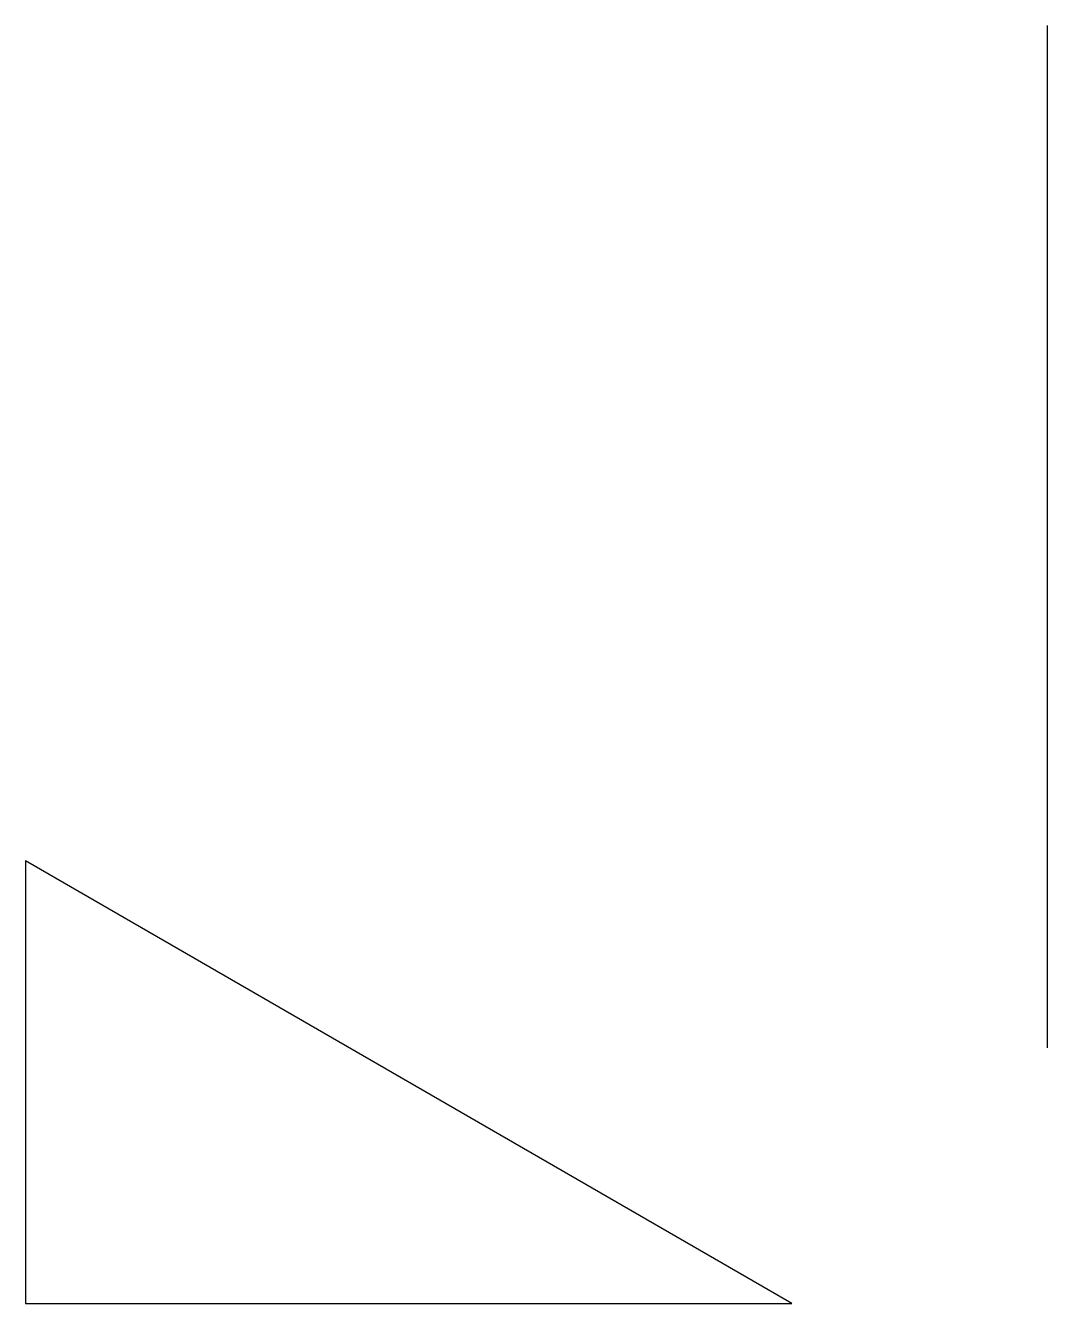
# Model space of a CAD drawing. Extents: x -7 to -3, y 0 to 5.
import ezdxf

# ---------------------------------------------------------------- set-up
doc = ezdxf.new("R2010")
doc.units = 0
doc.layers.get('0').update_dxf_attribs({"linetype": 'CONTINUOUS'})

msp = doc.modelspace()

# ---------------------------------------------------------------- linework, layer by layer
at = {"color": 0}
msp.add_line((-3, 1), (-3, 5), dxfattribs=at)
msp.add_lwpolyline([(-4, 0), (-7, 1.7321), (-7, 0)], close=True, dxfattribs=at)

doc.saveas('drawing.dxf')
